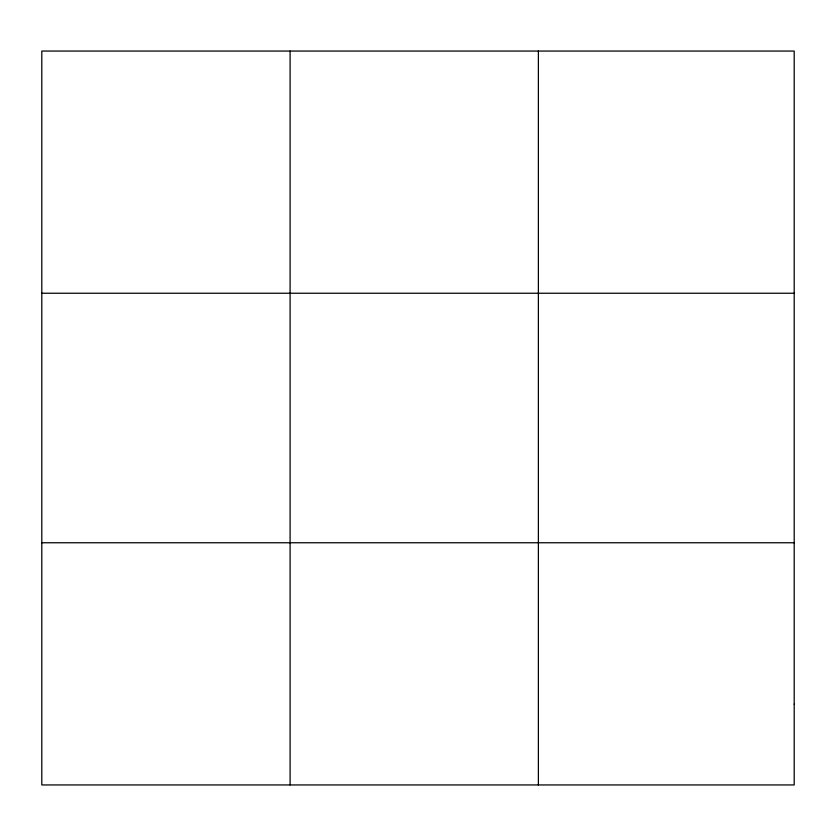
<?xml version="1.0" encoding="UTF-8"?>
<svg xmlns="http://www.w3.org/2000/svg" width="836" height="836" viewBox="0 0 836 836"><rect width="100%" height="100%" fill="white"/><g stroke="black" fill="none" stroke-linecap="round" stroke-linejoin="round"><path stroke-width="1.25" d="M290.092 784.941L290.092 51.059M538.384 784.941L538.384 51.059M41.8 293.237L794.2 293.237M41.8 542.763L794.2 542.763M794.2 704.215L794.2 784.941L41.8 784.941L41.8 51.059L794.2 51.059L794.2 704.215"/></g></svg>
